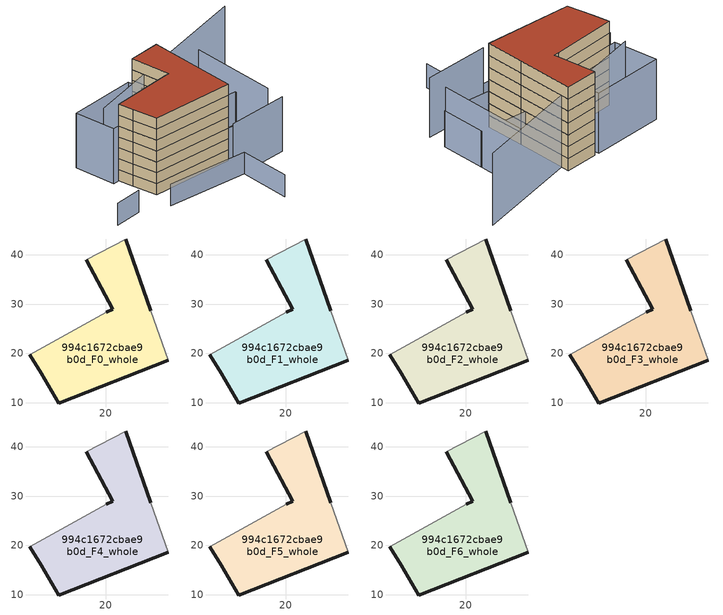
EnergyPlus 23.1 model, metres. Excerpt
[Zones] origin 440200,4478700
994c1672cbae9b0d_F0_whole
 floor ground (EU_floor_Construction): 24.02,43.16 29.1,28.66 32.59,18.67 10.5,9.98 6.87,16.01 4.62,19.78 20.11,28.31 21.37,28.95 16.07,39.01 z0
 wall outside (EU_wall_Construction): 4.62,19.78 6.87,16.01 10.5,9.98 32.59,18.67 / 29.1,28.66 24.02,43.16 / 16.07,39.01 21.37,28.95 20.11,28.31 z0:3
 wall adiabatic (EU_wall_Construction): 32.59,18.67 29.1,28.66 / 24.02,43.16 16.07,39.01 / 20.11,28.31 4.62,19.78 z0:3
994c1672cbae9b0d_F1_whole
 floor to 994c1672cbae9b0d_F0_whole (EU_floor_Construction): 24.02,43.16 29.1,28.66 32.59,18.67 10.5,9.98 6.87,16.01 4.62,19.78 20.11,28.31 21.37,28.95 16.07,39.01 z3
 wall outside (EU_wall_Construction): 4.62,19.78 6.87,16.01 10.5,9.98 32.59,18.67 / 29.1,28.66 24.02,43.16 / 16.07,39.01 21.37,28.95 20.11,28.31 z3:6
 wall adiabatic (EU_wall_Construction): 32.59,18.67 29.1,28.66 / 24.02,43.16 16.07,39.01 / 20.11,28.31 4.62,19.78 z3:6
994c1672cbae9b0d_F2_whole
 floor to 994c1672cbae9b0d_F1_whole (EU_floor_Construction): 24.02,43.16 29.1,28.66 32.59,18.67 10.5,9.98 6.87,16.01 4.62,19.78 20.11,28.31 21.37,28.95 16.07,39.01 z6
 wall outside (EU_wall_Construction): 4.62,19.78 6.87,16.01 10.5,9.98 32.59,18.67 / 29.1,28.66 24.02,43.16 / 16.07,39.01 21.37,28.95 20.11,28.31 z6:9
 wall adiabatic (EU_wall_Construction): 32.59,18.67 29.1,28.66 / 24.02,43.16 16.07,39.01 / 20.11,28.31 4.62,19.78 z6:9
994c1672cbae9b0d_F3_whole
 floor to 994c1672cbae9b0d_F2_whole (EU_floor_Construction): 24.02,43.16 29.1,28.66 32.59,18.67 10.5,9.98 6.87,16.01 4.62,19.78 20.11,28.31 21.37,28.95 16.07,39.01 z9
 wall outside (EU_wall_Construction): 4.62,19.78 6.87,16.01 10.5,9.98 32.59,18.67 / 29.1,28.66 24.02,43.16 / 16.07,39.01 21.37,28.95 20.11,28.31 z9:12
 wall adiabatic (EU_wall_Construction): 32.59,18.67 29.1,28.66 / 24.02,43.16 16.07,39.01 / 20.11,28.31 4.62,19.78 z9:12
994c1672cbae9b0d_F4_whole
 floor to 994c1672cbae9b0d_F3_whole (EU_floor_Construction): 24.02,43.16 29.1,28.66 32.59,18.67 10.5,9.98 6.87,16.01 4.62,19.78 20.11,28.31 21.37,28.95 16.07,39.01 z12
 wall outside (EU_wall_Construction): 4.62,19.78 6.87,16.01 10.5,9.98 32.59,18.67 / 29.1,28.66 24.02,43.16 / 16.07,39.01 21.37,28.95 20.11,28.31 z12:15
 wall adiabatic (EU_wall_Construction): 32.59,18.67 29.1,28.66 / 24.02,43.16 16.07,39.01 / 20.11,28.31 4.62,19.78 z12:15
994c1672cbae9b0d_F5_whole
 floor to 994c1672cbae9b0d_F4_whole (EU_floor_Construction): 24.02,43.16 29.1,28.66 32.59,18.67 10.5,9.98 6.87,16.01 4.62,19.78 20.11,28.31 21.37,28.95 16.07,39.01 z15
 wall outside (EU_wall_Construction): 4.62,19.78 6.87,16.01 10.5,9.98 32.59,18.67 / 29.1,28.66 24.02,43.16 / 16.07,39.01 21.37,28.95 20.11,28.31 z15:18
 wall adiabatic (EU_wall_Construction): 32.59,18.67 29.1,28.66 / 24.02,43.16 16.07,39.01 / 20.11,28.31 4.62,19.78 z15:18
994c1672cbae9b0d_F6_whole
 floor to 994c1672cbae9b0d_F5_whole (EU_floor_Construction): 24.02,43.16 29.1,28.66 32.59,18.67 10.5,9.98 6.87,16.01 4.62,19.78 20.11,28.31 21.37,28.95 16.07,39.01 z18
 wall outside (EU_wall_Construction): 4.62,19.78 6.87,16.01 10.5,9.98 32.59,18.67 / 29.1,28.66 24.02,43.16 / 16.07,39.01 21.37,28.95 20.11,28.31 z18:21
 wall adiabatic (EU_wall_Construction): 32.59,18.67 29.1,28.66 / 24.02,43.16 16.07,39.01 / 20.11,28.31 4.62,19.78 z18:21
 roof outside (EU_roof_Construction): 32.59,18.67 29.1,28.66 24.02,43.16 16.07,39.01 21.37,28.95 20.11,28.31 4.62,19.78 6.87,16.01 10.5,9.98 z21
shading: -3.71,0.01 3.22,3.81 / 11.45,3.74 33.7,11.34 / 33.7,11.34 38.44,-2.55 z0:6; 44.66,23.22 36.53,46.68 / 30.43,10.3 46.24,17.96 / -2.43,29.35 14.86,38.43 / 14.86,38.43 20.32,28.03 / 20.32,28.03 3.04,18.95 / 3.04,18.95 -2.43,29.35 z0:15; 48.29,58.98 2.72,24.3 z0:18; 40.8,34.37 44.85,23.07 / 44.85,23.07 32.59,18.67 / 32.59,18.67 28.53,29.97 / 28.53,29.97 40.8,34.37 z0:9
[Building]
EU S2 Campaign: North Axis=0; Terrain=City; Solar Distribution=FullExterior
[Site:Location]
Madrid: Latitude=40.5; Longitude=-3.5; Time Zone=1; Elevation=609
[SizingPeriod:WeatherFileDays]
AnnualSizingPeriod: Begin Month=1; Begin Day of Month=1; End Month=12; End Day of Month=31; Day of Week for Start Day=Monday; Use Weather File Daylight Saving Period=No; Use Weather File Rain and Snow Indicators=No
[MATERIAL]
EU_InternalMass_Material: Roughness=MediumRough; Thickness=0.1; Conductivity=1; Density=1800; Specific Heat=900; Thermal Absorptance=0.9; Solar Absorptance=0.7; Visible Absorptance=0.7
[MATERIAL:NOMASS] Roughness=MediumRough; Thermal Absorptance=0.9; Solar Absorptance=0.7; Visible Absorptance=0.7
Name | Thermal Resistance
EU_wall_NoMass | 0.609216
EU_roof_NoMass | 0.513268
EU_floor_NoMass | 0.568163
[CONSTRUCTION]
EU_wall_Construction: EU_wall_NoMass
EU_roof_Construction: EU_roof_NoMass
EU_floor_Construction: EU_floor_NoMass
EU_InternalMass_Construction: EU_InternalMass_Material
[ZONE] Type=1; Multiplier=1; Ceiling Height=autocalculate; Volume=1248.32; Floor Area=autocalculate; Part of Total Floor Area=Yes
994c1672cbae9b0d_F0_whole; 994c1672cbae9b0d_F1_whole; 994c1672cbae9b0d_F2_whole; 994c1672cbae9b0d_F3_whole; 994c1672cbae9b0d_F4_whole; 994c1672cbae9b0d_F5_whole; 994c1672cbae9b0d_F6_whole
[INTERNALMASS] Construction=EU_InternalMass_Construction; Surface Area=416.107
Name | Zone or ZoneList
994c1672cbae9b0d_F0_whole_EU_InternalMass | 994c1672cbae9b0d_F0_whole
994c1672cbae9b0d_F1_whole_EU_InternalMass | 994c1672cbae9b0d_F1_whole
994c1672cbae9b0d_F2_whole_EU_InternalMass | 994c1672cbae9b0d_F2_whole
994c1672cbae9b0d_F3_whole_EU_InternalMass | 994c1672cbae9b0d_F3_whole
994c1672cbae9b0d_F4_whole_EU_InternalMass | 994c1672cbae9b0d_F4_whole
994c1672cbae9b0d_F5_whole_EU_InternalMass | 994c1672cbae9b0d_F5_whole
994c1672cbae9b0d_F6_whole_EU_InternalMass | 994c1672cbae9b0d_F6_whole
[OTHEREQUIPMENT] Fuel Type=Electricity; Design Level Calculation Method=Watts/Area; Power per Zone Floor Area=1; Fraction Latent=0; Fraction Radiant=0; Fraction Lost=0; Carbon Dioxide Generation Rate=0; EndUse Subcategory=EU_Step8_InternalGains
Name | Zone or ZoneList or Space or SpaceList | Schedule
EU_Step8_InternalGain_994c1672cbae9b0d_F0_whole_f000 | 994c1672cbae9b0d_F0_whole | EU_Step8_GainSchedule_994c1672cbae9b0d_F0_whole_f000
EU_Step8_InternalGain_994c1672cbae9b0d_F1_whole_f000 | 994c1672cbae9b0d_F1_whole | EU_Step8_GainSchedule_994c1672cbae9b0d_F1_whole_f000
EU_Step8_InternalGain_994c1672cbae9b0d_F2_whole_f000 | 994c1672cbae9b0d_F2_whole | EU_Step8_GainSchedule_994c1672cbae9b0d_F2_whole_f000
EU_Step8_InternalGain_994c1672cbae9b0d_F3_whole_f000 | 994c1672cbae9b0d_F3_whole | EU_Step8_GainSchedule_994c1672cbae9b0d_F3_whole_f000
EU_Step8_InternalGain_994c1672cbae9b0d_F4_whole_f000 | 994c1672cbae9b0d_F4_whole | EU_Step8_GainSchedule_994c1672cbae9b0d_F4_whole_f000
EU_Step8_InternalGain_994c1672cbae9b0d_F5_whole_f000 | 994c1672cbae9b0d_F5_whole | EU_Step8_GainSchedule_994c1672cbae9b0d_F5_whole_f000
EU_Step8_InternalGain_994c1672cbae9b0d_F6_whole_f000 | 994c1672cbae9b0d_F6_whole | EU_Step8_GainSchedule_994c1672cbae9b0d_F6_whole_f000
[ZONEVENTILATION:DESIGNFLOWRATE] Schedule=EU_AlwaysOn; Design Flow Rate Calculation Method=AirChanges/Hour; Air Changes per Hour=0.752966; Ventilation Type=Natural; Fan Pressure Rise=0; Fan Total Efficiency=1; Constant Term Coefficient=1; Temperature Term Coefficient=0; Velocity Term Coefficient=0; Velocity Squared Term Coefficient=0; Minimum Indoor Temperature=-100; Maximum Indoor Temperature=100; Delta Temperature=-100; Minimum Outdoor Temperature=-100; Maximum Outdoor Temperature=100; Maximum Wind Speed=40
Name | Zone or ZoneList or Space or SpaceList
EU_ConstantAir_994c1672cbae9b0d_F0_whole | 994c1672cbae9b0d_F0_whole
EU_ConstantAir_994c1672cbae9b0d_F1_whole | 994c1672cbae9b0d_F1_whole
EU_ConstantAir_994c1672cbae9b0d_F2_whole | 994c1672cbae9b0d_F2_whole
EU_ConstantAir_994c1672cbae9b0d_F3_whole | 994c1672cbae9b0d_F3_whole
EU_ConstantAir_994c1672cbae9b0d_F4_whole | 994c1672cbae9b0d_F4_whole
EU_ConstantAir_994c1672cbae9b0d_F5_whole | 994c1672cbae9b0d_F5_whole
EU_ConstantAir_994c1672cbae9b0d_F6_whole | 994c1672cbae9b0d_F6_whole
[HVACTEMPLATE:THERMOSTAT] Constant Heating Setpoint=20; Constant Cooling Setpoint=50
EU_HeatOnly_994c1672cbae9b0d_F0_whole; EU_HeatOnly_994c1672cbae9b0d_F1_whole; EU_HeatOnly_994c1672cbae9b0d_F2_whole; EU_HeatOnly_994c1672cbae9b0d_F3_whole; EU_HeatOnly_994c1672cbae9b0d_F4_whole; EU_HeatOnly_994c1672cbae9b0d_F5_whole; EU_HeatOnly_994c1672cbae9b0d_F6_whole
[HVACTEMPLATE:ZONE:IDEALLOADSAIRSYSTEM] System Availability Schedule=EU_AlwaysOn; Maximum Heating Supply Air Temperature=50; Minimum Cooling Supply Air Temperature=13; Maximum Heating Supply Air Humidity Ratio=0.0156; Minimum Cooling Supply Air Humidity Ratio=0.0077; Heating Limit=NoLimit; Cooling Limit=NoLimit; Heating Availability Schedule=EU_AlwaysOn; Cooling Availability Schedule=EU_CoolingOff; Dehumidification Control Type=ConstantSensibleHeatRatio; Cooling Sensible Heat Ratio=0.7; Dehumidification Setpoint=60; Humidification Control Type=None; Humidification Setpoint=30; Outdoor Air Method=None; Outdoor Air Flow Rate per Person=0.00944; Outdoor Air Flow Rate per Zone Floor Area=0; Outdoor Air Flow Rate per Zone=0; Demand Controlled Ventilation Type=None; Outdoor Air Economizer Type=NoEconomizer; Heat Recovery Type=None; Sensible Heat Recovery Effectiveness=0.7; Latent Heat Recovery Effectiveness=0.65
Name | Template Thermostat
994c1672cbae9b0d_F0_whole | EU_HeatOnly_994c1672cbae9b0d_F0_whole
994c1672cbae9b0d_F1_whole | EU_HeatOnly_994c1672cbae9b0d_F1_whole
994c1672cbae9b0d_F2_whole | EU_HeatOnly_994c1672cbae9b0d_F2_whole
994c1672cbae9b0d_F3_whole | EU_HeatOnly_994c1672cbae9b0d_F3_whole
994c1672cbae9b0d_F4_whole | EU_HeatOnly_994c1672cbae9b0d_F4_whole
994c1672cbae9b0d_F5_whole | EU_HeatOnly_994c1672cbae9b0d_F5_whole
994c1672cbae9b0d_F6_whole | EU_HeatOnly_994c1672cbae9b0d_F6_whole
[SIZING:ZONE] Zone Cooling Design Supply Air Temperature Input Method=SupplyAirTemperature; Zone Cooling Design Supply Air Temperature=13; Zone Heating Design Supply Air Temperature Input Method=SupplyAirTemperature; Zone Heating Design Supply Air Temperature=50; Zone Cooling Design Supply Air Humidity Ratio=0.008; Zone Heating Design Supply Air Humidity Ratio=0.008; Cooling Design Air Flow Method=DesignDay; Cooling Design Air Flow Rate=0; Cooling Minimum Air Flow per Zone Floor Area=0.000762; Cooling Minimum Air Flow=0; Cooling Minimum Air Flow Fraction=0.2; Heating Design Air Flow Method=DesignDay; Heating Design Air Flow Rate=0; Heating Maximum Air Flow per Zone Floor Area=0.002032; Heating Maximum Air Flow=0.141576; Heating Maximum Air Flow Fraction=0.3; Account for Dedicated Outdoor Air System=No; Dedicated Outdoor Air System Control Strategy=NeutralSupplyAir; Dedicated Outdoor Air Low Setpoint Temperature for Design=autosize; Dedicated Outdoor Air High Setpoint Temperature for Design=autosize; Zone Load Sizing Method=Sensible Load Only No Latent Load; Zone Latent Cooling Design Supply Air Humidity Ratio Input Method=HumidityRatioDifference; Zone Cooling Design Supply Air Humidity Ratio Difference=0.005; Zone Latent Heating Design Supply Air Humidity Ratio Input Method=HumidityRatioDifference; Zone Humidification Design Supply Air Humidity Ratio Difference=0.005
994c1672cbae9b0d_F0_whole; 994c1672cbae9b0d_F1_whole; 994c1672cbae9b0d_F2_whole; 994c1672cbae9b0d_F3_whole; 994c1672cbae9b0d_F4_whole; 994c1672cbae9b0d_F5_whole; 994c1672cbae9b0d_F6_whole
[SCHEDULE:CONSTANT]
Name | Hourly Value
EU_AlwaysOn | 1
EU_CoolingOff | 0
[SCHEDULE:FILE] Column Number=1; Rows to Skip at Top=0; Number of Hours of Data=8760; Column Separator=Comma; Interpolate to Timestep=No; Minutes per Item=60; Adjust Schedule for Daylight Savings=Yes
Name | File
EU_Step8_GainSchedule_994c1672cbae9b0d_F0_whole_f000 | ../../schedules/994c1672cbae9b0d/994c1672cbae9b0d_F0_whole_f000_gain.csv
EU_Step8_GainSchedule_994c1672cbae9b0d_F1_whole_f000 | ../../schedules/994c1672cbae9b0d/994c1672cbae9b0d_F1_whole_f000_gain.csv
EU_Step8_GainSchedule_994c1672cbae9b0d_F2_whole_f000 | ../../schedules/994c1672cbae9b0d/994c1672cbae9b0d_F2_whole_f000_gain.csv
EU_Step8_GainSchedule_994c1672cbae9b0d_F3_whole_f000 | ../../schedules/994c1672cbae9b0d/994c1672cbae9b0d_F3_whole_f000_gain.csv
EU_Step8_GainSchedule_994c1672cbae9b0d_F4_whole_f000 | ../../schedules/994c1672cbae9b0d/994c1672cbae9b0d_F4_whole_f000_gain.csv
EU_Step8_GainSchedule_994c1672cbae9b0d_F5_whole_f000 | ../../schedules/994c1672cbae9b0d/994c1672cbae9b0d_F5_whole_f000_gain.csv
EU_Step8_GainSchedule_994c1672cbae9b0d_F6_whole_f000 | ../../schedules/994c1672cbae9b0d/994c1672cbae9b0d_F6_whole_f000_gain.csv
